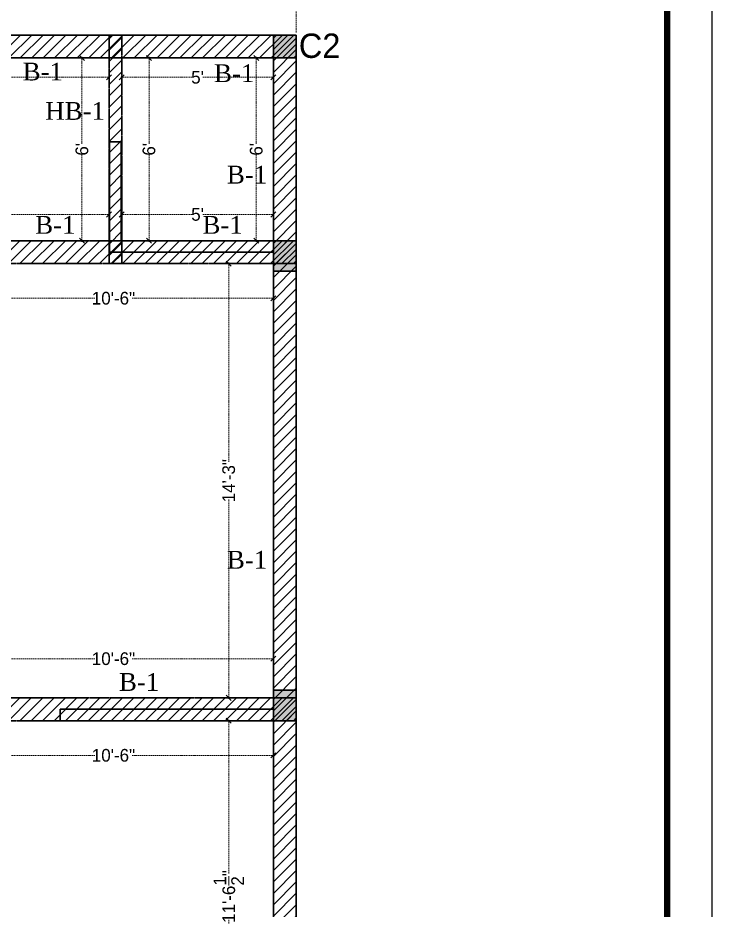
# Model space of a CAD drawing. Header units: millimetres. Extents: x -6808 to 215771, y -89660 to -16303.
# Drawn here: x 100679.6 to 100953.1, y -47468.4 to -47117 of the extents above; entities that cross this region are included whole.
import ezdxf

# ---------------------------------------------------------------- set-up
doc = ezdxf.new("R2010")
doc.units = ezdxf.units.MM
doc.header["$PDMODE"] = 35
for name, pattern in [('ACAD_ISO10W100', [18, 12, -3, 0, -3]), ('CENTER2', [1.125, 0.75, -0.125, 0.125, -0.125]), ('DASHED', [0.75, 0.5, -0.25])]:
    doc.linetypes.add(name, pattern=pattern)
doc.layers.get('0').update_dxf_attribs({"color": 8})
for name, color, linetype, lineweight in [('beam', 6, 'CENTER2', 30), ('col.center', 5, 'ACAD_ISO10W100', 15), ('column', 5, 'Continuous', 30), ('dim2', 6, 'Continuous', 20), ('wall', 7, 'Continuous', 35)]:
    doc.layers.add(name, color=color, linetype=linetype, lineweight=lineweight)
doc.layers.add('Beam Text', color=6, linetype='Continuous')
doc.layers.add('FORMAT', color=7, linetype='Continuous')
doc.styles.add('SAJ', font='eurr____.ttf')
doc.styles.get("Standard").update_dxf_attribs({"font": 'times.ttf'})
doc.dimstyles.new('SAJ', dxfattribs={"dimtxt": 5, "dimasz": 2, "dimexe": 1, "dimexo": 1, "dimgap": 0.09375, "dimtad": 0, "dimdec": 1, "dimzin": 0, "dimdsep": 46, "dimlunit": 4, "dimtxsty": 'SAJ', "dimblk": 'OBLIQUE', "dimcen": 0.125, "dimdle": 0.375, "dimadec": 0, "dimazin": 0, "dimtfac": 1, "dimtdec": 1, "dimtofl": 0, "dimtmove": 0, "dimatfit": 3, "dimldrblk": 'OBLIQUE', "dimfxl": 1, "dimtolj": 1, "dimtzin": 0, "dimlwd": 5, "dimlwe": 5, "dimarcsym": 1})
pattern_1 = [(45, (-433.7855, -2528.9853), (-2.24506403, 2.24506403), [])]
pattern_2 = [(45, (-148.7855, -2528.9853), (-2.24506403, 2.24506403), [])]

# ---------------------------------------------------------------- blocks, each defined once
blk = doc.blocks.new('_Oblique')
at = {"color": 0, "linetype": 'ByBlock', "lineweight": -2}
blk.add_line((-0.5, -0.5), (0.5, 0.5), dxfattribs=at)
blk = doc.blocks.new('*D1145')
at = {"layer": 'Defpoints', "color": 0, "transparency": 16777216}
for p in [(100789.25, -47096.82), (100495.25, -47123.77), (100789.25, -47123.77)]:
    blk.add_point(p, dxfattribs=at)
at = {"layer": 'dim2', "color": 0, "linetype": 'DASHED', "lineweight": 5, "transparency": 16777216}
for p, q in [((100494.87, -47096.82), (100623.79, -47096.82)), ((100495.25, -47122.77), (100495.25, -47095.82)), ((100789.62, -47096.82), (100660.7, -47096.82)), ((100789.25, -47122.77), (100789.25, -47095.82))]:
    blk.add_line(p, q, dxfattribs=at)
at = {"layer": 'dim2', "color": 0, "lineweight": 5, "transparency": 16777216, "xscale": 2, "yscale": 2, "zscale": 2, "rotation": 180}
blk.add_blockref('_Oblique', (100495.25, -47096.82), dxfattribs=at)
at = {"layer": 'dim2', "color": 0, "lineweight": 5, "transparency": 16777216, "xscale": 2, "yscale": 2, "zscale": 2}
blk.add_blockref('_Oblique', (100789.25, -47096.82), dxfattribs=at)
at = {"layer": 'dim2', "color": 0, "transparency": 16777216, "insert": (100642.25, -47096.82), "char_height": 12, "attachment_point": 5, "style": 'SAJ'}
blk.add_mtext('\\A1;24\'-6"', dxfattribs=at)
blk = doc.blocks.new('A$C32B276F4')
at = {"layer": 'column'}
blk.add_hatch(color=256, dxfattribs=at).paths.add_polyline_path([(9, 0), (9, 9), (0, 9), (0, 0)])
for p, q in [((0, 0), (0, 9)), ((0, 9), (9, 9)), ((9, 9), (9, 0)), ((9, 0), (0, 0))]:
    blk.add_line(p, q, dxfattribs=at)
at = {"layer": 'col.center', "linetype": 'ByBlock', "insert": (10.02, 9.59), "char_height": 9.6, "width": 293.6941, "attachment_point": 1, "style": 'SAJ'}
blk.add_mtext('\\A1;{\\fCentury Gothic|b0|i0|c0|p34;C2}', dxfattribs=at)
blk = doc.blocks.new('c1')
at = {"layer": 'column'}
blk.add_hatch(color=256, dxfattribs=at).paths.add_polyline_path([(58376.49, -43564.36), (58385.49, -43564.36), (58385.49, -43552.36), (58376.49, -43552.36)])
for p, q in [((58376.49, -43552.36), (58376.49, -43564.36)), ((58376.49, -43552.36), (58385.49, -43552.36)), ((58385.49, -43564.36), (58385.49, -43552.36)), ((58376.49, -43564.36), (58385.49, -43564.36))]:
    blk.add_line(p, q, dxfattribs=at)
blk = doc.blocks.new('*D1110')
at = {"layer": 'Beam Text', "color": 0, "linetype": 'DASHED', "lineweight": 5, "transparency": 16777216}
for p, q in [((100616.75, -47133.77), (100616.75, -47141.43)), ((100715.5, -47133.77), (100715.5, -47141.43)), ((100616.37, -47140.43), (100660.18, -47140.43)), ((100715.87, -47140.43), (100672.07, -47140.43))]:
    blk.add_line(p, q, dxfattribs=at)
at = {"layer": 'Defpoints', "color": 0, "linetype": 'Continuous', "transparency": 16777216}
for p in [(100616.75, -47132.77), (100715.5, -47132.77), (100715.5, -47140.43)]:
    blk.add_point(p, dxfattribs=at)
at = {"layer": 'Beam Text', "color": 0, "linetype": 'Continuous', "lineweight": 5, "transparency": 16777216, "xscale": 2, "yscale": 2, "zscale": 2, "rotation": 180}
blk.add_blockref('_Oblique', (100616.75, -47140.43), dxfattribs=at)
at = {"layer": 'Beam Text', "color": 0, "linetype": 'Continuous', "lineweight": 5, "transparency": 16777216, "xscale": 2, "yscale": 2, "zscale": 2}
blk.add_blockref('_Oblique', (100715.5, -47140.43), dxfattribs=at)
at = {"layer": 'Beam Text', "color": 0, "linetype": 'Continuous', "lineweight": 18, "transparency": 16777216, "insert": (100666.12, -47140.43), "char_height": 5, "attachment_point": 5, "style": 'SAJ'}
blk.add_mtext('\\A1;8\'-3"', dxfattribs=at)
blk = doc.blocks.new('*D1111')
at = {"layer": 'Beam Text', "color": 0, "linetype": 'DASHED', "lineweight": 5, "transparency": 16777216}
for p, q in [((100616.37, -47194.44), (100660.18, -47194.44)), ((100616.75, -47203.77), (100616.75, -47193.44)), ((100715.87, -47194.44), (100672.07, -47194.44)), ((100715.5, -47203.77), (100715.5, -47193.44))]:
    blk.add_line(p, q, dxfattribs=at)
at = {"layer": 'Defpoints', "color": 0, "linetype": 'Continuous', "transparency": 16777216}
for p in [(100715.5, -47194.44), (100616.75, -47204.77), (100715.5, -47204.77)]:
    blk.add_point(p, dxfattribs=at)
at = {"layer": 'Beam Text', "color": 0, "linetype": 'Continuous', "lineweight": 5, "transparency": 16777216, "xscale": 2, "yscale": 2, "zscale": 2, "rotation": 180}
blk.add_blockref('_Oblique', (100616.75, -47194.44), dxfattribs=at)
at = {"layer": 'Beam Text', "color": 0, "linetype": 'Continuous', "lineweight": 5, "transparency": 16777216, "xscale": 2, "yscale": 2, "zscale": 2}
blk.add_blockref('_Oblique', (100715.5, -47194.44), dxfattribs=at)
at = {"layer": 'Beam Text', "color": 0, "linetype": 'Continuous', "lineweight": 18, "transparency": 16777216, "insert": (100666.12, -47194.44), "char_height": 5, "attachment_point": 5, "style": 'SAJ'}
blk.add_mtext('\\A1;8\'-3"', dxfattribs=at)
blk = doc.blocks.new('*D1087')
at = {"layer": 'Beam Text', "color": 0, "linetype": 'DASHED', "lineweight": 5, "transparency": 16777216}
for p, q in [((100714.5, -47132.77), (100703.84, -47132.77)), ((100704.84, -47132.4), (100704.84, -47166.71)), ((100704.84, -47205.15), (100704.84, -47170.84)), ((100714.5, -47204.77), (100703.84, -47204.77))]:
    blk.add_line(p, q, dxfattribs=at)
at = {"layer": 'Defpoints', "color": 0, "linetype": 'Continuous', "transparency": 16777216}
for p in [(100715.5, -47132.77), (100704.84, -47204.77), (100715.5, -47204.77)]:
    blk.add_point(p, dxfattribs=at)
at = {"layer": 'Beam Text', "color": 0, "linetype": 'Continuous', "lineweight": 5, "transparency": 16777216, "xscale": 2, "yscale": 2, "zscale": 2}
for p, rotation in [((100704.84, -47132.77), 90), ((100704.84, -47204.77), 270)]:
    blk.add_blockref('_Oblique', p, dxfattribs=dict(at, rotation=rotation))
at = {"layer": 'Beam Text', "color": 0, "linetype": 'Continuous', "lineweight": 18, "transparency": 16777216, "insert": (100704.84, -47168.77), "char_height": 5, "attachment_point": 5, "rotation": 90, "style": 'SAJ'}
blk.add_mtext("\\A1;6'", dxfattribs=at)
blk = doc.blocks.new('*D1112')
at = {"layer": 'Beam Text', "color": 0, "linetype": 'DASHED', "lineweight": 5, "transparency": 16777216}
for p, q in [((100720.5, -47133.77), (100720.5, -47141.43)), ((100780.25, -47133.77), (100780.25, -47141.43)), ((100720.12, -47140.43), (100748.29, -47140.43)), ((100780.62, -47140.43), (100752.46, -47140.43))]:
    blk.add_line(p, q, dxfattribs=at)
at = {"layer": 'Defpoints', "color": 0, "linetype": 'Continuous', "transparency": 16777216}
for p in [(100720.5, -47132.77), (100780.25, -47132.77), (100780.25, -47140.43)]:
    blk.add_point(p, dxfattribs=at)
at = {"layer": 'Beam Text', "color": 0, "linetype": 'Continuous', "lineweight": 5, "transparency": 16777216, "xscale": 2, "yscale": 2, "zscale": 2, "rotation": 180}
blk.add_blockref('_Oblique', (100720.5, -47140.43), dxfattribs=at)
at = {"layer": 'Beam Text', "color": 0, "linetype": 'Continuous', "lineweight": 5, "transparency": 16777216, "xscale": 2, "yscale": 2, "zscale": 2}
blk.add_blockref('_Oblique', (100780.25, -47140.43), dxfattribs=at)
at = {"layer": 'Beam Text', "color": 0, "linetype": 'Continuous', "lineweight": 18, "transparency": 16777216, "insert": (100750.37, -47140.43), "char_height": 5, "attachment_point": 5, "style": 'SAJ'}
blk.add_mtext("\\A1;5'", dxfattribs=at)
blk = doc.blocks.new('*D1113')
at = {"layer": 'Beam Text', "color": 0, "linetype": 'DASHED', "lineweight": 5, "transparency": 16777216}
for p, q in [((100779.25, -47132.77), (100772.5, -47132.77)), ((100773.5, -47132.4), (100773.5, -47166.71)), ((100773.5, -47205.15), (100773.5, -47170.84)), ((100779.25, -47204.77), (100772.5, -47204.77))]:
    blk.add_line(p, q, dxfattribs=at)
at = {"layer": 'Defpoints', "color": 0, "linetype": 'Continuous', "transparency": 16777216}
for p in [(100780.25, -47132.77), (100773.5, -47204.77), (100780.25, -47204.77)]:
    blk.add_point(p, dxfattribs=at)
at = {"layer": 'Beam Text', "color": 0, "linetype": 'Continuous', "lineweight": 5, "transparency": 16777216, "xscale": 2, "yscale": 2, "zscale": 2}
for p, rotation in [((100773.5, -47132.77), 90), ((100773.5, -47204.77), 270)]:
    blk.add_blockref('_Oblique', p, dxfattribs=dict(at, rotation=rotation))
at = {"layer": 'Beam Text', "color": 0, "linetype": 'Continuous', "lineweight": 18, "transparency": 16777216, "insert": (100773.5, -47168.77), "char_height": 5, "attachment_point": 5, "rotation": 90, "style": 'SAJ'}
blk.add_mtext("\\A1;6'", dxfattribs=at)
blk = doc.blocks.new('*D1114')
at = {"layer": 'Beam Text', "color": 0, "linetype": 'DASHED', "lineweight": 5, "transparency": 16777216}
for p, q in [((100721.5, -47132.77), (100732.26, -47132.77)), ((100731.26, -47132.4), (100731.26, -47166.71)), ((100731.26, -47205.15), (100731.26, -47170.84)), ((100721.5, -47204.77), (100732.26, -47204.77))]:
    blk.add_line(p, q, dxfattribs=at)
at = {"layer": 'Defpoints', "color": 0, "linetype": 'Continuous', "transparency": 16777216}
for p in [(100720.5, -47132.77), (100720.5, -47204.77), (100731.26, -47204.77)]:
    blk.add_point(p, dxfattribs=at)
at = {"layer": 'Beam Text', "color": 0, "linetype": 'Continuous', "lineweight": 5, "transparency": 16777216, "xscale": 2, "yscale": 2, "zscale": 2}
for p, rotation in [((100731.26, -47132.77), 90), ((100731.26, -47204.77), 270)]:
    blk.add_blockref('_Oblique', p, dxfattribs=dict(at, rotation=rotation))
at = {"layer": 'Beam Text', "color": 0, "linetype": 'Continuous', "lineweight": 18, "transparency": 16777216, "insert": (100731.26, -47168.77), "char_height": 5, "attachment_point": 5, "rotation": 90, "style": 'SAJ'}
blk.add_mtext("\\A1;6'", dxfattribs=at)
blk = doc.blocks.new('*D1088')
at = {"layer": 'Beam Text', "color": 0, "linetype": 'DASHED', "lineweight": 5, "transparency": 16777216}
for p, q in [((100720.12, -47194.44), (100748.29, -47194.44)), ((100720.5, -47203.77), (100720.5, -47193.44)), ((100780.62, -47194.44), (100752.46, -47194.44)), ((100780.25, -47203.77), (100780.25, -47193.44))]:
    blk.add_line(p, q, dxfattribs=at)
at = {"layer": 'Defpoints', "color": 0, "linetype": 'Continuous', "transparency": 16777216}
for p in [(100780.25, -47194.44), (100720.5, -47204.77), (100780.25, -47204.77)]:
    blk.add_point(p, dxfattribs=at)
at = {"layer": 'Beam Text', "color": 0, "linetype": 'Continuous', "lineweight": 5, "transparency": 16777216, "xscale": 2, "yscale": 2, "zscale": 2, "rotation": 180}
blk.add_blockref('_Oblique', (100720.5, -47194.44), dxfattribs=at)
at = {"layer": 'Beam Text', "color": 0, "linetype": 'Continuous', "lineweight": 5, "transparency": 16777216, "xscale": 2, "yscale": 2, "zscale": 2}
blk.add_blockref('_Oblique', (100780.25, -47194.44), dxfattribs=at)
at = {"layer": 'Beam Text', "color": 0, "linetype": 'Continuous', "lineweight": 18, "transparency": 16777216, "insert": (100750.37, -47194.44), "char_height": 5, "attachment_point": 5, "style": 'SAJ'}
blk.add_mtext("\\A1;5'", dxfattribs=at)
blk = doc.blocks.new('*D1117')
at = {"layer": 'Beam Text', "color": 0, "linetype": 'DASHED', "lineweight": 5, "transparency": 16777216}
for p, q in [((100654.25, -47214.77), (100654.25, -47228.44)), ((100780.25, -47214.77), (100780.25, -47228.44)), ((100653.87, -47227.44), (100709.96, -47227.44)), ((100780.62, -47227.44), (100724.53, -47227.44))]:
    blk.add_line(p, q, dxfattribs=at)
at = {"layer": 'Defpoints', "color": 0, "linetype": 'Continuous', "transparency": 16777216}
for p in [(100654.25, -47213.77), (100780.25, -47213.77), (100780.25, -47227.44)]:
    blk.add_point(p, dxfattribs=at)
at = {"layer": 'Beam Text', "color": 0, "linetype": 'Continuous', "lineweight": 5, "transparency": 16777216, "xscale": 2, "yscale": 2, "zscale": 2, "rotation": 180}
blk.add_blockref('_Oblique', (100654.25, -47227.44), dxfattribs=at)
at = {"layer": 'Beam Text', "color": 0, "linetype": 'Continuous', "lineweight": 5, "transparency": 16777216, "xscale": 2, "yscale": 2, "zscale": 2}
blk.add_blockref('_Oblique', (100780.25, -47227.44), dxfattribs=at)
at = {"layer": 'Beam Text', "color": 0, "linetype": 'Continuous', "lineweight": 18, "transparency": 16777216, "insert": (100717.25, -47227.44), "char_height": 5, "attachment_point": 5, "style": 'SAJ'}
blk.add_mtext('\\A1;10\'-6"', dxfattribs=at)
blk = doc.blocks.new('*D1118')
at = {"layer": 'Beam Text', "color": 0, "linetype": 'DASHED', "lineweight": 5, "transparency": 16777216}
for p, q in [((100779.25, -47213.77), (100761.67, -47213.77)), ((100762.67, -47213.4), (100762.67, -47291.99)), ((100762.67, -47385.15), (100762.67, -47306.56)), ((100779.25, -47384.77), (100761.67, -47384.77))]:
    blk.add_line(p, q, dxfattribs=at)
at = {"layer": 'Defpoints', "color": 0, "linetype": 'Continuous', "transparency": 16777216}
for p in [(100780.25, -47213.77), (100762.67, -47384.77), (100780.25, -47384.77)]:
    blk.add_point(p, dxfattribs=at)
at = {"layer": 'Beam Text', "color": 0, "linetype": 'Continuous', "lineweight": 5, "transparency": 16777216, "xscale": 2, "yscale": 2, "zscale": 2}
for p, rotation in [((100762.67, -47213.77), 90), ((100762.67, -47384.77), 270)]:
    blk.add_blockref('_Oblique', p, dxfattribs=dict(at, rotation=rotation))
at = {"layer": 'Beam Text', "color": 0, "linetype": 'Continuous', "lineweight": 18, "transparency": 16777216, "insert": (100762.67, -47299.27), "char_height": 5, "attachment_point": 5, "rotation": 90, "style": 'SAJ'}
blk.add_mtext('\\A1;14\'-3"', dxfattribs=at)
blk = doc.blocks.new('*D1091')
at = {"layer": 'Beam Text', "color": 0, "linetype": 'DASHED', "lineweight": 5, "transparency": 16777216}
for p, q in [((100654.25, -47383.77), (100654.25, -47368.39)), ((100780.25, -47383.77), (100780.25, -47368.39)), ((100653.87, -47369.39), (100709.96, -47369.39)), ((100780.62, -47369.39), (100724.53, -47369.39))]:
    blk.add_line(p, q, dxfattribs=at)
at = {"layer": 'Defpoints', "color": 0, "linetype": 'Continuous', "transparency": 16777216}
for p in [(100780.25, -47369.39), (100654.25, -47384.77), (100780.25, -47384.77)]:
    blk.add_point(p, dxfattribs=at)
at = {"layer": 'Beam Text', "color": 0, "linetype": 'Continuous', "lineweight": 5, "transparency": 16777216, "xscale": 2, "yscale": 2, "zscale": 2, "rotation": 180}
blk.add_blockref('_Oblique', (100654.25, -47369.39), dxfattribs=at)
at = {"layer": 'Beam Text', "color": 0, "linetype": 'Continuous', "lineweight": 5, "transparency": 16777216, "xscale": 2, "yscale": 2, "zscale": 2}
blk.add_blockref('_Oblique', (100780.25, -47369.39), dxfattribs=at)
at = {"layer": 'Beam Text', "color": 0, "linetype": 'Continuous', "lineweight": 18, "transparency": 16777216, "insert": (100717.25, -47369.39), "char_height": 5, "attachment_point": 5, "style": 'SAJ'}
blk.add_mtext('\\A1;10\'-6"', dxfattribs=at)
blk = doc.blocks.new('*D1096')
at = {"layer": 'Beam Text', "color": 0, "linetype": 'DASHED', "lineweight": 5, "transparency": 16777216}
for p, q in [((100654.25, -47394.77), (100654.25, -47408.44)), ((100780.25, -47394.77), (100780.25, -47408.44)), ((100653.87, -47407.44), (100709.96, -47407.44)), ((100780.62, -47407.44), (100724.53, -47407.44))]:
    blk.add_line(p, q, dxfattribs=at)
at = {"layer": 'Defpoints', "color": 0, "linetype": 'Continuous', "transparency": 16777216}
for p in [(100654.25, -47393.77), (100780.25, -47393.77), (100780.25, -47407.44)]:
    blk.add_point(p, dxfattribs=at)
at = {"layer": 'Beam Text', "color": 0, "linetype": 'Continuous', "lineweight": 5, "transparency": 16777216, "xscale": 2, "yscale": 2, "zscale": 2, "rotation": 180}
blk.add_blockref('_Oblique', (100654.25, -47407.44), dxfattribs=at)
at = {"layer": 'Beam Text', "color": 0, "linetype": 'Continuous', "lineweight": 5, "transparency": 16777216, "xscale": 2, "yscale": 2, "zscale": 2}
blk.add_blockref('_Oblique', (100780.25, -47407.44), dxfattribs=at)
at = {"layer": 'Beam Text', "color": 0, "linetype": 'Continuous', "lineweight": 18, "transparency": 16777216, "insert": (100717.25, -47407.44), "char_height": 5, "attachment_point": 5, "style": 'SAJ'}
blk.add_mtext('\\A1;10\'-6"', dxfattribs=at)
blk = doc.blocks.new('*D1097')
at = {"layer": 'Beam Text', "color": 0, "linetype": 'DASHED', "lineweight": 5, "transparency": 16777216}
for p, q in [((100762.67, -47393.4), (100762.67, -47453.92)), ((100779.25, -47393.77), (100761.67, -47393.77)), ((100762.67, -47532.65), (100762.67, -47472.12)), ((100779.25, -47532.27), (100761.67, -47532.27))]:
    blk.add_line(p, q, dxfattribs=at)
at = {"layer": 'Defpoints', "color": 0, "linetype": 'Continuous', "transparency": 16777216}
for p in [(100780.25, -47393.77), (100762.67, -47532.27), (100780.25, -47532.27)]:
    blk.add_point(p, dxfattribs=at)
at = {"layer": 'Beam Text', "color": 0, "linetype": 'Continuous', "lineweight": 5, "transparency": 16777216, "xscale": 2, "yscale": 2, "zscale": 2}
for p, rotation in [((100762.67, -47393.77), 90), ((100762.67, -47532.27), 270)]:
    blk.add_blockref('_Oblique', p, dxfattribs=dict(at, rotation=rotation))
at = {"layer": 'Beam Text', "color": 0, "linetype": 'Continuous', "lineweight": 18, "transparency": 16777216, "insert": (100762.67, -47463.02), "char_height": 5, "attachment_point": 5, "rotation": 90, "style": 'SAJ'}
blk.add_mtext('\\A1;11\'-6{\\H1.000000x;\\S1/2;}"', dxfattribs=at)

msp = doc.modelspace()

# ---------------------------------------------------------------- hatches: boundary and pattern name
at = {"layer": 'beam', "linetype": 'Continuous', "lineweight": 18}
h = msp.add_hatch(dxfattribs=at)
h.set_pattern_fill('ANSI31', color=256, style=0)
h.set_pattern_definition(pattern_1)
h.paths.add_polyline_path([(100504.247, -47132.774), (100504.247, -47123.774), (100495.247, -47123.774), (100495.247, -47132.774)], flags=17)
h.paths.add_polyline_path([(100611.747, -47132.774), (100611.747, -47123.774), (100504.247, -47123.774), (100504.247, -47132.774)], flags=17)
h.paths.add_polyline_path([(100495.247, -47132.774), (100611.747, -47132.774), (100611.747, -47123.774), (100495.247, -47123.774)])
h.paths.add_polyline_path([(100616.747, -47123.774), (100616.747, -47132.774), (100789.247, -47132.774), (100789.247, -47123.774)])
h = msp.add_hatch(dxfattribs=at)
h.set_pattern_fill('ANSI31', color=252, style=0)
h.set_pattern_definition([(45, (-330.0355, -2528.9853), (-2.24506403, 2.24506403), [])])
h.paths.add_polyline_path([(100720.497, -47123.774), (100715.497, -47123.774), (100715.497, -47132.774), (100720.497, -47132.774)])
h.paths.add_polyline_path([(100720.497, -47132.774), (100715.497, -47132.774), (100715.497, -47213.774), (100720.497, -47213.774)])
h = msp.add_hatch(dxfattribs=at)
h.set_pattern_fill('ANSI31', color=256, style=0)
h.set_pattern_definition(pattern_2)
h.paths.add_polyline_path([(100789.247, -47204.774), (100780.247, -47204.774), (100780.247, -47213.774), (100789.247, -47213.774)])
h.paths.add_polyline_path([(100789.247, -47123.774), (100780.247, -47123.774), (100780.247, -47204.774), (100789.247, -47204.774)])
h = msp.add_hatch(dxfattribs=at)
h.set_pattern_fill('ANSI31', color=256, style=0)
h.set_pattern_definition(pattern_1)
h.paths.add_polyline_path([(100654.247, -47204.774), (100654.247, -47213.774), (100715.497, -47213.774), (100715.497, -47204.774)])
h.paths.add_polyline_path([(100715.497, -47213.774), (100720.497, -47213.774), (100720.497, -47204.774), (100715.497, -47204.774)])
h.paths.add_polyline_path([(100720.497, -47204.774), (100720.497, -47213.774), (100780.247, -47213.774), (100780.247, -47204.774)])
h.paths.add_polyline_path([(100789.247, -47204.774), (100780.247, -47204.774), (100780.247, -47213.774), (100789.247, -47213.774)])
h.paths.add_polyline_path([(100654.247, -47213.774), (100654.247, -47204.774), (100645.247, -47204.774), (100645.247, -47213.774)])
h = msp.add_hatch(dxfattribs=at)
h.set_pattern_fill('ANSI31', color=256, style=0)
h.set_pattern_definition(pattern_2)
h.paths.add_polyline_path([(100789.247, -47204.774), (100780.247, -47204.774), (100780.247, -47213.774), (100789.247, -47213.774)])
h.paths.add_polyline_path([(100789.247, -47213.774), (100780.247, -47213.774), (100780.247, -47384.774), (100789.247, -47384.774)])
h.paths.add_polyline_path([(100789.247, -47384.774), (100780.247, -47384.774), (100780.247, -47393.774), (100789.247, -47393.774)])
h = msp.add_hatch(dxfattribs=at)
h.set_pattern_fill('ANSI31', color=256, style=0)
h.set_pattern_definition([(45, (-433.7855, -2708.9853), (-2.24506403, 2.24506403), [])])
h.paths.add_polyline_path([(100715.497, -47384.774), (100654.247, -47384.774), (100654.247, -47393.774), (100715.497, -47393.774)])
h.paths.add_polyline_path([(100720.497, -47384.774), (100715.497, -47384.774), (100715.497, -47393.774), (100720.497, -47393.774)])
h.paths.add_polyline_path([(100780.247, -47384.774), (100720.497, -47384.774), (100720.497, -47393.774), (100780.247, -47393.774)])
h.paths.add_polyline_path([(100789.247, -47384.774), (100780.247, -47384.774), (100780.247, -47393.774), (100789.247, -47393.774)])
h.paths.add_polyline_path([(100654.247, -47384.774), (100645.247, -47384.774), (100645.247, -47393.774), (100654.247, -47393.774)])
h = msp.add_hatch(dxfattribs=at)
h.set_pattern_fill('ANSI31', color=256, style=0)
h.set_pattern_definition(pattern_2)
h.paths.add_polyline_path([(100789.247, -47384.774), (100780.247, -47384.774), (100780.247, -47393.774), (100789.247, -47393.774)])
h.paths.add_polyline_path([(100789.247, -47393.774), (100780.247, -47393.774), (100780.247, -47541.274), (100789.247, -47541.274)])

# ---------------------------------------------------------------- linework, layer by layer
at = {"layer": 'beam'}
for points in [[(100495.247, -47123.774), (100789.247, -47123.774), (100789.247, -47132.774), (100495.247, -47132.774)], [(100780.247, -47123.774), (100789.247, -47123.774), (100789.247, -47213.774), (100780.247, -47213.774)], [(100495.247, -47204.774), (100789.247, -47204.774), (100789.247, -47213.774), (100495.247, -47213.774)], [(100780.247, -47204.774), (100789.247, -47204.774), (100789.247, -47393.774), (100780.247, -47393.774)], [(100495.247, -47384.774), (100789.247, -47384.774), (100789.247, -47393.774), (100495.247, -47393.774)], [(100780.247, -47384.774), (100789.247, -47384.774), (100789.247, -47541.274), (100780.247, -47541.274)]]:
    msp.add_lwpolyline(points, close=True, dxfattribs=at)
at = {"layer": 'beam', "color": 252}
msp.add_lwpolyline([(100715.497, -47213.774), (100720.497, -47213.774), (100720.497, -47123.774), (100715.497, -47123.774)], close=True, dxfattribs=at)
at = {"layer": 'FORMAT', "color": 0}
msp.add_lwpolyline([(100112.89, -47020.609), (100112.89, -48213.724), (100953.111, -48213.724), (100953.111, -47020.609)], close=True, dxfattribs=at)
msp.add_lwpolyline([(100112.89, -47020.609), (100112.89, -48213.724), (100953.111, -48213.724), (100953.111, -47020.609)], close=True, dxfattribs=at)
at = {"layer": 'FORMAT', "color": 0, "const_width": 2.464}
msp.add_lwpolyline([(100130.574, -47038.294), (100130.574, -48196.039), (100935.427, -48196.039), (100935.427, -47038.294)], close=True, dxfattribs=at)
msp.add_lwpolyline([(100130.574, -47038.294), (100130.574, -48196.039), (100935.427, -48196.039), (100935.427, -47038.294)], close=True, dxfattribs=at)
at = {"layer": 'wall'}
for p, q in [((100789.247, -47123.774), (100495.247, -47123.774)), ((100789.247, -47123.774), (100789.247, -47911.774)), ((100780.247, -47132.774), (100504.247, -47132.774)), ((100780.247, -47132.774), (100780.247, -47204.774)), ((100780.247, -47209.274), (100780.247, -47245.274)), ((100780.247, -47245.274), (100780.247, -47811.274))]:
    msp.add_line(p, q, dxfattribs=at)
at = {"layer": 'wall', "color": 1}
for p, q in [((100715.747, -47165.774), (100715.747, -47209.274)), ((100715.747, -47165.774), (100720.247, -47165.774)), ((100720.247, -47165.774), (100720.247, -47204.774)), ((100780.247, -47204.774), (100720.247, -47204.774)), ((100780.247, -47209.274), (100715.747, -47209.274)), ((100780.247, -47389.274), (100696.247, -47389.274)), ((100696.247, -47393.774), (100696.247, -47389.274)), ((100780.247, -47393.774), (100696.247, -47393.774))]:
    msp.add_line(p, q, dxfattribs=at)

# ---------------------------------------------------------------- block references
at = {"layer": 'column'}
for name, p in [('A$C32B276F4', (100780.247, -47132.774)), ('c1', (42403.755, -3652.412)), ('c1', (42403.755, -3829.412))]:
    msp.add_blockref(name, p, dxfattribs=at)

# ---------------------------------------------------------------- texts
at = {"layer": 'Beam Text', "linetype": 'ByBlock', "lineweight": 30, "ltscale": 2, "char_height": 7, "width": 109.25542, "attachment_point": 5}
for s, insert in [('B-1', (100689.415, -47138.177)), ('B-1', (100764.811, -47138.811)), ('HB-1', (100702.133, -47153.676)), ('B-1', (100769.889, -47178.77)), ('B-1', (100694.354, -47198.535)), ('B-1', (100760.258, -47198.535)), ('B-1', (100769.889, -47330.421)), ('B-1', (100727.35, -47378.535))]:
    msp.add_mtext(s, dxfattribs=dict(at, insert=insert))

# ---------------------------------------------------------------- dimensions: what is measured, and where the dimension line sits
at = {"layer": 'Beam Text', "color": 1, "linetype": 'Continuous', "lineweight": 18}
for p1, p2, distance, picture, middle in [((100616.746563837, -47132.773770887), (100715.496563837, -47132.773770887), -7.656524093, '*D1110', (100666.121563837, -47140.430294979)), ((100715.497, -47132.774), (100715.497, -47204.774), -10.654, '*D1087', (100704.842, -47168.774)), ((100720.496563837, -47132.773770887), (100780.246563837, -47132.773770887), -7.656524093, '*D1112', (100750.371563837, -47140.430294979)), ((100720.497, -47132.774), (100720.497, -47204.774), 10.761, '*D1114', (100731.258, -47168.774)), ((100780.247, -47132.774), (100780.247, -47204.774), -6.742, '*D1113', (100773.505, -47168.774)), ((100616.746563837, -47204.773770887), (100715.496563837, -47204.773770887), 10.33206827, '*D1111', (100666.121563837, -47194.441702617)), ((100720.496563837, -47204.773770887), (100780.246563837, -47204.773770887), 10.33206827, '*D1088', (100750.371563837, -47194.441702617)), ((100654.247, -47213.774), (100780.247, -47213.774), -13.671, '*D1117', (100717.247, -47227.445)), ((100780.247, -47213.774), (100780.247, -47384.774), -17.575, '*D1118', (100762.672, -47299.274)), ((100654.247, -47384.774), (100780.247, -47384.774), 15.386, '*D1091', (100717.247, -47369.388)), ((100780.247, -47393.774), (100780.247, -47532.274), -17.575, '*D1097', (100762.672, -47463.024)), ((100654.247, -47393.774), (100780.247, -47393.774), -13.671, '*D1096', (100717.247, -47407.445))]:
    dim = msp.add_aligned_dim(p1=p1, p2=p2, distance=distance, dimstyle='SAJ', dxfattribs=at)
    dim.commit()
    dim.dimension.update_dxf_attribs({"geometry": picture, "text_midpoint": middle})
at = {"layer": 'dim2'}
dim = msp.add_linear_dim(base=(100789.247, -47096.815), p1=(100495.247, -47123.774), p2=(100789.247, -47123.774), angle=0, dimstyle='SAJ', override={"dimtxt": 12}, dxfattribs=at)
dim.commit()
dim.dimension.update_dxf_attribs({"geometry": '*D1145', "text_midpoint": (100642.247, -47096.815), "dimtype": 161})

doc.saveas('drawing.dxf')
